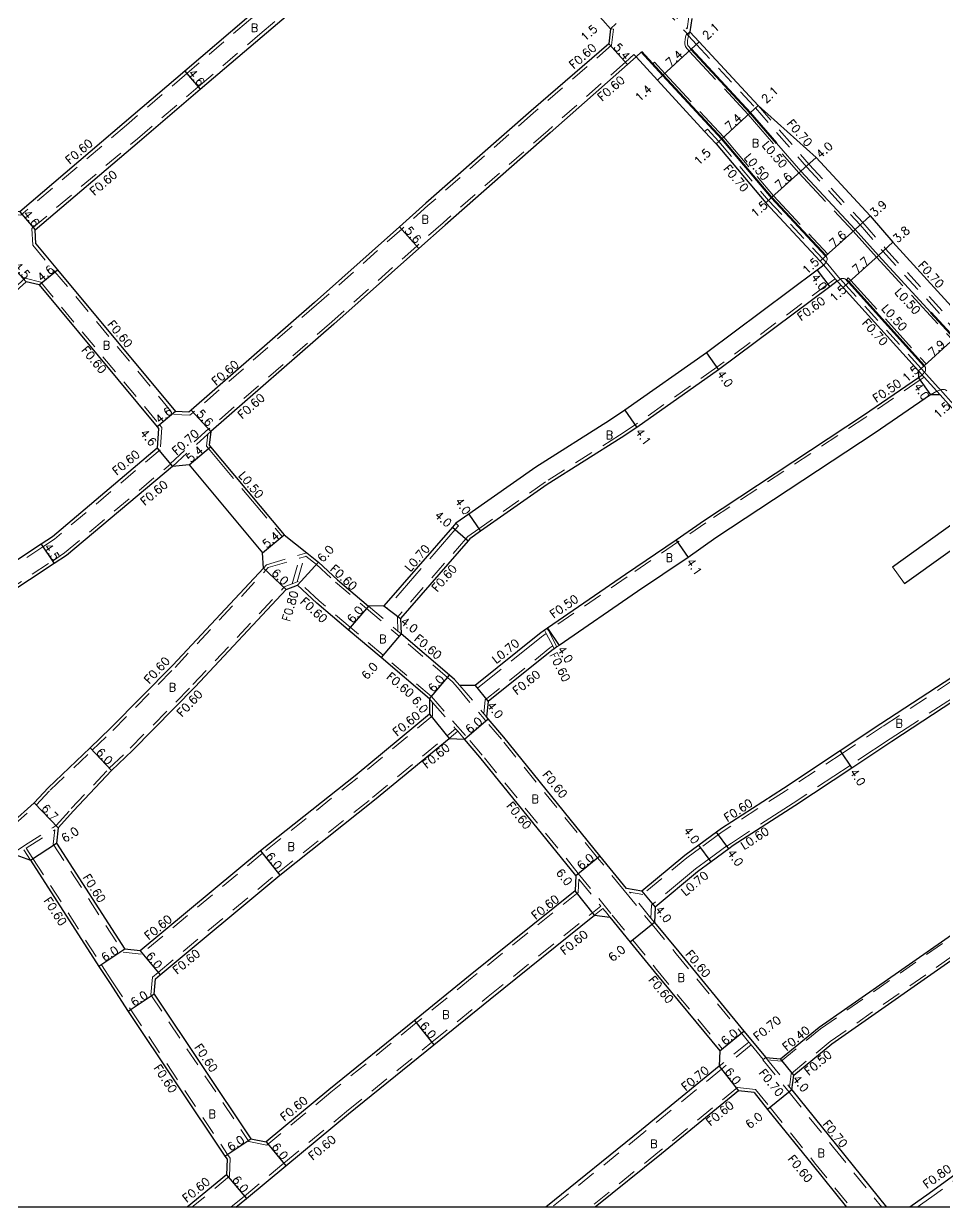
# Model space of a CAD drawing. Header units: metres. Extents: x -3200 to -2400, y -111000 to -110400.
# Drawn here: x -2884 to -2706.2, y -111000 to -110771.5 of the extents above; entities that cross this region are included whole.
import ezdxf

# ---------------------------------------------------------------- set-up
doc = ezdxf.new("R2010")
doc.units = ezdxf.units.M
doc.header["$LTSCALE"] = 2.5
doc.linetypes.add('2232000', pattern=[2.5, 1.5, -1])
doc.linetypes.add('2233000', pattern=[4, 3, -1])
for name, color, linetype, lineweight in [('2101000', 177, 'Continuous', 30), ('2102000', 191, 'Continuous', 30), ('2102001', 191, 'Continuous', 9), ('2213000', 6, 'Continuous', 9), ('2227000', 3, 'Continuous', 50), ('2232000', 4, '2232000', 9), ('2233000', 62, '2233000', 9), ('9201100', 215, 'Continuous', 30), ('9203500', 155, 'Continuous', 30)]:
    doc.layers.add(name, color=color, linetype=linetype, lineweight=lineweight)
for name, color, linetype in [('9201500', 222, 'Continuous'), ('9202100', 82, 'Continuous'), ('999', 7, 'Continuous')]:
    doc.layers.add(name, color=color, linetype=linetype)
doc.styles.add('Dm_Anotation', font='txt.shx', dxfattribs={"bigfont": 'pscdm.shx'})

msp = doc.modelspace()

# ---------------------------------------------------------------- linework, layer by layer
at = {"layer": '2101000'}
for points in [[(-2803.85, -110735.92), (-2803.98, -110738.92), (-2815.78, -110749.12), (-2829.88, -110761.09), (-2840.97, -110770.5), (-2852.85, -110780.66), (-2864.53, -110790.64), (-2884.73, -110807.84), (-2886.92, -110807.59)], [(-2881.6, -110814.03), (-2881.74, -110811.33), (-2861.62, -110794.2), (-2849.87, -110784.15), (-2837.95, -110773.98), (-2826.9, -110764.59), (-2812.78, -110752.61), (-2801.06, -110742.47), (-2799.93, -110741.49), (-2798.43, -110741.62)], [(-2770.67, -110772.5), (-2772.15, -110770.85), (-2797.32, -110742.86), (-2798.43, -110741.62)], [(-2755, -110770.52), (-2755.36, -110773.09)], [(-2770.67, -110772.5), (-2771.03, -110775.37), (-2786.01, -110788.35), (-2806.31, -110806.17), (-2811.39, -110810.71), (-2827.8, -110825.34), (-2851.61, -110846.09), (-2852.07, -110846.49)], [(-2755.36, -110773.09), (-2753.58, -110775.03), (-2742.18, -110787.29), (-2730.97, -110797.32), (-2720.57, -110808.63), (-2716.16, -110813.68), (-2701.54, -110829.72), (-2700.56, -110830.79), (-2695.7, -110836.15), (-2682.8, -110850.5), (-2682.77, -110850.53)], [(-2765.74, -110777.91), (-2767.42, -110779.39), (-2782.32, -110792.56), (-2802.61, -110810.37), (-2807.67, -110814.89), (-2824.08, -110829.52), (-2847.81, -110850.21)], [(-2765.74, -110777.91), (-2761.61, -110782.4), (-2752.5, -110792.33), (-2750.29, -110794.73), (-2740.69, -110806.1), (-2730.21, -110817.35), (-2729.48, -110818.13)], [(-2881.6, -110814.03), (-2877.46, -110819), (-2854.67, -110846.37)], [(-2729.48, -110818.13), (-2730.75, -110819.07), (-2752.14, -110835.06), (-2767.93, -110846.09), (-2770.85, -110848.14), (-2785.11, -110857.13), (-2798.05, -110866.21), (-2800.51, -110867.94), (-2801.17, -110868.69), (-2814.41, -110883.9), (-2817.41, -110883.92)], [(-2880.99, -110821.95), (-2883.51, -110821.32), (-2900.05, -110836.18), (-2903.78, -110839.55), (-2908.64, -110843.88), (-2922.43, -110853.38), (-2928.23, -110856.96), (-2933.08, -110858.97), (-2936.01, -110860.26), (-2944.37, -110862.46), (-2945.52, -110862.76)], [(-2880.99, -110821.95), (-2858.2, -110849.31), (-2857.91, -110849.66)], [(-2726.9, -110821.19), (-2728.36, -110822.28), (-2749.8, -110838.31), (-2765.58, -110849.45), (-2768.64, -110851.47), (-2782.9, -110860.46), (-2795.75, -110869.49), (-2797.81, -110870.93), (-2798.15, -110871.32), (-2811.21, -110886.31), (-2811.09, -110889.31)], [(-2711.22, -110838.55), (-2725.77, -110822.44), (-2726.9, -110821.19)], [(-2711.22, -110838.55), (-2711.2, -110839.85)], [(-2711.2, -110839.85), (-2721.85, -110847.15), (-2752.56, -110867.44), (-2758.03, -110871.19), (-2767.75, -110877.85), (-2782.87, -110888.22), (-2782.89, -110888.23), (-2783.39, -110888.58), (-2784.41, -110889.28), (-2796.78, -110899.24)], [(-2707.03, -110843.15), (-2708.93, -110843.15), (-2719.61, -110850.47), (-2750.33, -110870.76), (-2755.71, -110874.57), (-2765.49, -110881.15), (-2780.6, -110891.52), (-2781.06, -110891.83), (-2781.56, -110892.17), (-2782.02, -110892.49), (-2794.27, -110902.36), (-2794.61, -110905.34)], [(-2692.42, -110859.24), (-2705.4, -110844.96), (-2707.03, -110843.15)], [(-2852.07, -110846.49), (-2854.67, -110846.37)], [(-2857.91, -110849.66), (-2858.16, -110853.45)], [(-2847.81, -110850.21), (-2848.17, -110852.89)], [(-2858.16, -110853.45), (-2878.39, -110870.54), (-2880.57, -110871.98), (-2894.88, -110881.42), (-2925.63, -110902.09), (-2934.85, -110908.32), (-2937.99, -110910.44), (-2938.95, -110911.09), (-2940.2, -110910.92)], [(-2848.17, -110852.89), (-2847.88, -110853.22), (-2833.7, -110870.16), (-2829.33, -110873.65), (-2827.05, -110875.47), (-2823.37, -110878.84), (-2817.41, -110883.92)], [(-2852.02, -110856.69), (-2855.21, -110856.98), (-2875.69, -110874.15), (-2878.09, -110875.74), (-2892.41, -110885.18), (-2922.99, -110905.73), (-2932.33, -110912.05), (-2933.99, -110918.54)], [(-2852.02, -110856.69), (-2837.84, -110873.63)], [(-2929.18, -110938.2), (-2926.5, -110939.54), (-2897.49, -110929.91), (-2887.53, -110926.32), (-2886.4, -110925.91), (-2881.96, -110921.91), (-2879.26, -110919.04), (-2871.15, -110911.31), (-2867.17, -110907.51), (-2855.17, -110895.36), (-2837.66, -110876.62), (-2837.84, -110873.63)], [(-2877.32, -110926.74), (-2874.33, -110923.44), (-2867.01, -110915.65), (-2862.96, -110911.79), (-2850.84, -110899.51), (-2833.31, -110880.76), (-2831.1, -110879.9)], [(-2805.65, -110901.83), (-2814.98, -110893.87), (-2821.3, -110888.49), (-2827.34, -110883.34), (-2831.1, -110879.9)], [(-2682.77, -110883.05), (-2690.35, -110888.22), (-2704.76, -110897.7), (-2718.49, -110906.69), (-2726.31, -110911.86), (-2737.3, -110919.14), (-2749.26, -110926.88), (-2750.2, -110927.58), (-2753.6, -110930.08), (-2756.31, -110932.07), (-2764.61, -110938.94), (-2767.57, -110938.44)], [(-2682.77, -110888.02), (-2688.13, -110891.55), (-2702.54, -110901.03), (-2716.34, -110910.07), (-2724.1, -110915.2), (-2735.1, -110922.48), (-2746.98, -110930.17), (-2747.83, -110930.8), (-2751.23, -110933.3), (-2753.85, -110935.23), (-2762.08, -110942.04), (-2762.19, -110945.03)], [(-2799.78, -110899.27), (-2800.77, -110898.1), (-2801.76, -110897.26), (-2811.09, -110889.31)], [(-2796.78, -110899.24), (-2799.78, -110899.27)], [(-2805.65, -110901.83), (-2805.64, -110904.83), (-2819.98, -110916.7), (-2838.27, -110931.21), (-2861.45, -110950.49)], [(-2767.57, -110938.44), (-2772.71, -110932.13), (-2791.27, -110909.26), (-2794.27, -110905.73), (-2794.61, -110905.34)], [(-2858.77, -110958.85), (-2858.53, -110955.86), (-2857.62, -110955.11), (-2834.54, -110935.91), (-2816.21, -110921.36), (-2801.84, -110909.47)], [(-2801.84, -110909.47), (-2798.84, -110909.62)], [(-2777.36, -110935.92), (-2795.89, -110913.09), (-2798.84, -110909.62)], [(-2877.32, -110926.74), (-2877.63, -110929.72), (-2864.43, -110950.18)], [(-2885.5, -110931.96), (-2882.67, -110932.98)], [(-2740.71, -110971.07), (-2737.83, -110971.36), (-2730.39, -110965.22), (-2704.03, -110946.8), (-2687.37, -110935.16), (-2682.77, -110931.94)], [(-2882.67, -110932.98), (-2869.43, -110953.49), (-2867.42, -110956.58), (-2863.77, -110962.18), (-2845.1, -110990.11), (-2844.7, -110990.7)], [(-2777.36, -110935.92), (-2777.5, -110938.92), (-2797.76, -110955.18), (-2808.54, -110963.94), (-2825.06, -110977.34), (-2837.16, -110987.33)], [(-2735.66, -110977.34), (-2735.3, -110974.46), (-2727.97, -110968.41), (-2701.74, -110950.08), (-2685.08, -110938.44), (-2682.77, -110936.82)], [(-2843, -111000), (-2840.97, -110998.32), (-2833.34, -110991.96), (-2821.23, -110981.96), (-2804.76, -110968.6), (-2793.91, -110959.79), (-2773.78, -110943.62), (-2770.8, -110943.97)], [(-2770.8, -110943.97), (-2766.85, -110948.82), (-2762.26, -110954.46), (-2749.56, -110969.79)], [(-2762.19, -110945.03), (-2757.51, -110950.69), (-2744.93, -110965.97), (-2740.71, -110971.07)], [(-2861.45, -110950.49), (-2864.43, -110950.18)], [(-2858.77, -110958.85), (-2840.11, -110986.78), (-2837.16, -110987.33)], [(-2749.56, -110969.79), (-2749.69, -110972.78), (-2764.66, -110985.02), (-2783.15, -111000)], [(-2742.97, -110977.82), (-2745.95, -110977.48), (-2760.84, -110989.65), (-2773.62, -111000)], [(-2742.97, -110977.82), (-2740.34, -110981.1), (-2731.76, -110991.76), (-2725.1, -111000)], [(-2735.66, -110977.34), (-2727.07, -110988.01), (-2717.38, -111000)], [(-2682.77, -110978.17), (-2691.91, -110984.81), (-2709.14, -110997.31), (-2712.86, -111000)], [(-2844.7, -110990.7), (-2844.79, -110993.7)], [(-2844.79, -110993.7), (-2852.41, -111000)]]:
    msp.add_lwpolyline(points, dxfattribs=at)
at = {"layer": '2102000'}
for points in [[(-2716.25, -110876.35), (-2692.42, -110859.24)], [(-2713.91, -110879.59), (-2689.75, -110862.25)]]:
    msp.add_lwpolyline(points, dxfattribs=at)
at = {"layer": '2102001'}
msp.add_lwpolyline([(-2716.25, -110876.35), (-2713.91, -110879.59)], dxfattribs=at)
at = {"layer": '2213000'}
for points in [[(-2770.67, -110772.5), (-2769.56, -110771.5)], [(-2755.36, -110773.09), (-2755.59, -110773.88), (-2755.69, -110774.18), (-2755.79, -110774.68), (-2755.82, -110775.05), (-2755.8, -110775.39), (-2755.72, -110775.69), (-2755.52, -110775.99), (-2755.36, -110776.19), (-2755.13, -110776.45)], [(-2765.74, -110777.91), (-2764.71, -110776.96)], [(-2738.66, -110794.56), (-2733.94, -110800), (-2723.46, -110811.24), (-2718.97, -110816.24), (-2708.81, -110827.28)], [(-2729.1, -110816.34), (-2728.89, -110816.63), (-2728.85, -110816.85), (-2728.87, -110817.09), (-2728.96, -110817.38), (-2729.06, -110817.55), (-2729.14, -110817.67), (-2729.48, -110818.13)], [(-2726.9, -110821.19), (-2726.62, -110820.99), (-2726.3, -110820.81), (-2726.08, -110820.72), (-2725.89, -110820.69), (-2725.75, -110820.69), (-2725.57, -110820.71), (-2725.41, -110820.77), (-2725.14, -110820.94)], [(-2710.11, -110837.54), (-2709.99, -110837.67), (-2709.89, -110837.88), (-2709.86, -110838.03), (-2709.86, -110838.23), (-2709.88, -110838.44), (-2709.95, -110838.65), (-2710.02, -110838.74), (-2710.06, -110838.79), (-2710.41, -110839.18), (-2710.54, -110839.29), (-2711.2, -110839.85)], [(-2705.72, -110842.37), (-2706.01, -110842.2), (-2706.19, -110842.15), (-2706.45, -110842.12), (-2706.76, -110842.15), (-2706.96, -110842.19), (-2707.13, -110842.23), (-2707.67, -110842.46), (-2708.93, -110843.15)]]:
    msp.add_lwpolyline(points, dxfattribs=at)
at = {"layer": '2227000'}
for points in [[(-2755.13, -110776.45), (-2743.73, -110788.71), (-2738.66, -110794.56)], [(-2764.71, -110776.96), (-2760.58, -110781.46), (-2749.18, -110793.72), (-2739.58, -110805.09), (-2729.1, -110816.34)], [(-2725.14, -110820.94), (-2724.66, -110821.42), (-2710.11, -110837.54)], [(-2708.81, -110827.28), (-2704.27, -110832.22), (-2703.2, -110833.4), (-2703.15, -110833.45)]]:
    msp.add_lwpolyline(points, dxfattribs=at)
at = {"layer": '2232000'}
for points in [[(-2803.25, -110735.94), (-2803.39, -110739.2), (-2815.39, -110749.58), (-2829.49, -110761.55), (-2840.58, -110770.96), (-2852.46, -110781.11), (-2864.14, -110791.09), (-2884.54, -110808.46), (-2887.23, -110808.16)], [(-2882.19, -110814.26), (-2882.36, -110811.07), (-2862.01, -110793.74), (-2850.26, -110783.7), (-2838.34, -110773.52), (-2827.29, -110764.14), (-2813.17, -110752.15), (-2801.45, -110742.02), (-2800.32, -110741.04), (-2799.93, -110741.49)], [(-2761.14, -110767.69), (-2760.8, -110768.06), (-2755.96, -110773.33), (-2755.8, -110773.5)], [(-2760.29, -110767.73), (-2755.89, -110772.52)], [(-2755.55, -110770.19), (-2755.89, -110772.52)], [(-2770.08, -110772.57), (-2770.46, -110775.68), (-2785.62, -110788.8), (-2805.91, -110806.62), (-2810.99, -110811.15), (-2827.41, -110825.79), (-2851.22, -110846.55), (-2851.86, -110847.1)], [(-2770.67, -110772.5), (-2770.08, -110772.57)], [(-2755.88, -110773.57), (-2755.8, -110773.5), (-2755.36, -110773.09)], [(-2755.88, -110773.57), (-2755.59, -110773.88), (-2754.1, -110775.5), (-2742.7, -110787.76)], [(-2766.14, -110777.46), (-2767.81, -110778.94), (-2782.72, -110792.11), (-2803.01, -110809.92), (-2808.07, -110814.44), (-2824.47, -110829.07), (-2848.22, -110849.77)], [(-2766.14, -110777.46), (-2765.74, -110777.91)], [(-2742.7, -110787.76), (-2732.83, -110799.14), (-2722.51, -110810.36), (-2718.1, -110815.41), (-2703.46, -110831.48), (-2702.48, -110832.54), (-2697.63, -110837.89), (-2684.69, -110852.28), (-2682.77, -110854.25)], [(-2742.18, -110787.29), (-2732.31, -110798.67), (-2721.98, -110809.89), (-2717.58, -110814.94), (-2702.94, -110831), (-2701.97, -110832.07), (-2697.11, -110837.42), (-2684.18, -110851.8), (-2682.77, -110853.25)], [(-2752.5, -110792.33), (-2751.98, -110791.85)], [(-2751.98, -110791.85), (-2749.76, -110794.27), (-2740.17, -110805.63), (-2729.7, -110816.87), (-2729.06, -110817.55), (-2728.97, -110817.65)], [(-2882.19, -110814.26), (-2877.92, -110819.39), (-2854.96, -110846.96)], [(-2726.3, -110820.81), (-2726.63, -110820.42), (-2728.72, -110817.95), (-2728.97, -110817.65)], [(-2729.48, -110818.13), (-2727.29, -110820.73), (-2726.9, -110821.19)], [(-2880.65, -110821.41), (-2883.68, -110820.66), (-2900.45, -110835.74), (-2904.18, -110839.11), (-2909.01, -110843.41), (-2922.76, -110852.88), (-2928.51, -110856.42), (-2933.31, -110858.42), (-2936.21, -110859.69), (-2944.52, -110861.88), (-2945.67, -110862.18)], [(-2880.65, -110821.41), (-2857.74, -110848.93), (-2857.3, -110849.46)], [(-2727.29, -110820.73), (-2728.72, -110821.8), (-2750.15, -110837.82), (-2765.92, -110848.96), (-2768.97, -110850.97), (-2783.23, -110859.96), (-2796.1, -110868.99), (-2798.22, -110870.49), (-2798.6, -110870.93), (-2811.82, -110886.1), (-2811.71, -110888.78)], [(-2710.7, -110838.08), (-2725.25, -110821.97), (-2726.3, -110820.81)], [(-2711.22, -110838.55), (-2710.54, -110839.29), (-2710.48, -110839.36), (-2710.14, -110839.73), (-2707.67, -110842.46), (-2707.03, -110843.15)], [(-2706.52, -110842.68), (-2706.96, -110842.19), (-2707.34, -110841.78), (-2709.72, -110839.16), (-2710.06, -110838.79), (-2710.7, -110838.08)], [(-2710.91, -110840.26), (-2721.57, -110847.57), (-2752.28, -110867.85), (-2757.75, -110871.6), (-2767.47, -110878.26), (-2782.58, -110888.63), (-2782.66, -110888.68)], [(-2710.48, -110839.36), (-2711.2, -110839.85)], [(-2710.14, -110839.73), (-2710.91, -110840.26)], [(-2691.9, -110858.77), (-2704.88, -110844.49), (-2706.52, -110842.68)], [(-2851.86, -110847.1), (-2854.96, -110846.96)], [(-2857.3, -110849.46), (-2857.58, -110853.74)], [(-2855.68, -110856.46), (-2848.29, -110849.69)], [(-2848.29, -110849.69), (-2848.22, -110849.77), (-2847.81, -110850.21)], [(-2855.21, -110856.98), (-2848.39, -110850.73), (-2847.81, -110850.21)], [(-2857.58, -110853.74), (-2878.03, -110871.02), (-2880.24, -110872.48), (-2894.55, -110881.92), (-2925.29, -110902.58), (-2929.24, -110905.25), (-2930.1, -110905.83), (-2934.51, -110908.82), (-2937.65, -110910.94)], [(-2932.98, -110911.76), (-2931.24, -110910.59), (-2930.38, -110910.01), (-2923.32, -110905.24), (-2892.74, -110884.68), (-2878.42, -110875.24), (-2876.05, -110873.67), (-2855.62, -110856.53)], [(-2855.68, -110856.46), (-2855.62, -110856.53), (-2855.21, -110856.98)], [(-2837.07, -110875.98), (-2829.33, -110873.65)], [(-2836.74, -110876.51), (-2830.69, -110874.69), (-2829.78, -110874.41), (-2829.46, -110874.32)], [(-2832.11, -110879.65), (-2830.69, -110874.69)], [(-2831.17, -110879.28), (-2829.78, -110874.41)], [(-2829.46, -110874.32), (-2827.44, -110875.93), (-2823.77, -110879.29), (-2817.8, -110884.38)], [(-2929.05, -110938.94), (-2926.54, -110940.19), (-2897.3, -110930.47), (-2887.33, -110926.88), (-2886.09, -110926.44), (-2881.54, -110922.34), (-2878.83, -110919.46), (-2870.74, -110911.74), (-2866.75, -110907.94), (-2854.74, -110895.77), (-2836.74, -110876.51)], [(-2837.66, -110876.62), (-2837.07, -110875.98)], [(-2877.71, -110926.28), (-2874.77, -110923.03), (-2867.43, -110915.23), (-2863.38, -110911.36), (-2851.28, -110899.1), (-2833.66, -110880.25), (-2832.11, -110879.65), (-2831.17, -110879.28), (-2830.97, -110879.2)], [(-2805.26, -110901.37), (-2814.59, -110893.42), (-2820.91, -110888.03), (-2826.94, -110882.89), (-2830.97, -110879.2)], [(-2674.14, -110878.35), (-2676.28, -110879.69), (-2682.77, -110883.77), (-2690.02, -110888.72), (-2704.44, -110898.2), (-2718.16, -110907.19), (-2725.98, -110912.36), (-2736.98, -110919.64), (-2748.91, -110927.37), (-2749.85, -110928.06), (-2753.25, -110930.56), (-2755.94, -110932.54), (-2764.44, -110939.58), (-2766.99, -110939.14)], [(-2817.41, -110883.92), (-2811.71, -110888.78), (-2811.09, -110889.31)], [(-2817.8, -110884.38), (-2811.48, -110889.76)], [(-2783.39, -110888.58), (-2783.07, -110889.21), (-2781.83, -110891.63), (-2781.56, -110892.17)], [(-2782.89, -110888.23), (-2782.66, -110888.68), (-2781.06, -110891.83)], [(-2800.23, -110899.66), (-2801.2, -110898.53), (-2802.15, -110897.72), (-2811.48, -110889.76)], [(-2781.83, -110891.63), (-2782.37, -110892.01), (-2794.84, -110902.04), (-2795.14, -110904.71)], [(-2800.23, -110899.66), (-2795.07, -110905.73)], [(-2799.78, -110899.27), (-2795.14, -110904.71), (-2794.61, -110905.34)], [(-2805.05, -110902.52), (-2805.04, -110905.11), (-2819.61, -110917.16), (-2837.89, -110931.67), (-2861.26, -110951.11)], [(-2805.65, -110901.83), (-2805.05, -110902.52), (-2800.57, -110907.64), (-2800.18, -110908.1), (-2798.84, -110909.62)], [(-2805.26, -110901.37), (-2798.38, -110909.24)], [(-2768.03, -110938.82), (-2773.18, -110932.51), (-2791.74, -110909.64), (-2794.73, -110906.12), (-2795.07, -110905.73)], [(-2859.39, -110959.01), (-2859.1, -110955.56), (-2858, -110954.64), (-2834.92, -110935.44), (-2816.59, -110920.89), (-2802.22, -110909.01)], [(-2802.22, -110909.01), (-2800.57, -110907.64)], [(-2801.84, -110909.47), (-2800.18, -110908.1)], [(-2776.9, -110935.54), (-2795.43, -110912.71), (-2798.38, -110909.24)], [(-2885.76, -110931.42), (-2884.28, -110930.48), (-2883.78, -110930.15), (-2878.29, -110926.65), (-2877.71, -110926.28)], [(-2883.46, -110930.66), (-2877.97, -110927.15)], [(-2877.97, -110927.15), (-2878.25, -110929.87), (-2864.78, -110950.75)], [(-2883.96, -110930.98), (-2882.67, -110932.98)], [(-2883.46, -110930.66), (-2882.17, -110932.65)], [(-2882.17, -110932.65), (-2868.93, -110953.17), (-2866.92, -110956.25), (-2863.27, -110961.85), (-2844.6, -110989.78), (-2844.1, -110990.53)], [(-2740.36, -110971.5), (-2737.7, -110971.78), (-2730.15, -110965.54), (-2703.8, -110947.13), (-2687.14, -110935.49), (-2682.77, -110932.43)], [(-2776.79, -110936.62), (-2776.91, -110939.21), (-2797.38, -110955.65), (-2808.17, -110964.4), (-2824.68, -110977.8), (-2836.99, -110987.97)], [(-2776.9, -110935.54), (-2770.34, -110943.59)], [(-2776.79, -110936.62), (-2772.53, -110941.85)], [(-2736.1, -110976.8), (-2735.77, -110974.2), (-2728.27, -110968.01), (-2702.02, -110949.67), (-2685.37, -110938.03), (-2682.77, -110936.21)], [(-2768.03, -110938.82), (-2762.66, -110945.42)], [(-2762.19, -110945.03), (-2762.86, -110944.21), (-2766.99, -110939.14)], [(-2843.94, -111000), (-2841.35, -110997.86), (-2833.72, -110991.49), (-2821.61, -110981.5), (-2805.14, -110968.13), (-2794.29, -110959.33), (-2774.15, -110943.15)], [(-2774.15, -110943.15), (-2772.53, -110941.85)], [(-2773.78, -110943.62), (-2772.15, -110942.31)], [(-2772.15, -110942.31), (-2771.34, -110943.3), (-2770.8, -110943.97)], [(-2770.34, -110943.59), (-2766.38, -110948.44), (-2761.79, -110954.07), (-2749.1, -110969.4)], [(-2762.66, -110945.42), (-2757.98, -110951.07), (-2745.4, -110966.35), (-2743.95, -110968.09), (-2743.51, -110968.63), (-2741.18, -110971.44)], [(-2861.26, -110951.11), (-2864.78, -110950.75)], [(-2859.39, -110959.01), (-2840.47, -110987.32), (-2836.99, -110987.97)], [(-2743.95, -110968.09), (-2749.69, -110972.78)], [(-2743.51, -110968.63), (-2749.26, -110973.33)], [(-2749.56, -110969.79), (-2749.1, -110969.4)], [(-2741.26, -110971.51), (-2741.18, -110971.44), (-2740.71, -110971.07)], [(-2740.71, -110971.07), (-2740.36, -110971.5), (-2736.1, -110976.8), (-2735.66, -110977.34)], [(-2749.26, -110973.33), (-2764.22, -110985.56), (-2782.03, -111000)], [(-2741.26, -110971.51), (-2736.21, -110977.77)], [(-2742.66, -110977.25), (-2746.14, -110976.85), (-2761.22, -110989.18), (-2774.57, -111000)], [(-2742.66, -110977.25), (-2739.87, -110980.72), (-2731.29, -110991.38), (-2724.33, -111000)], [(-2736.21, -110977.77), (-2727.62, -110988.45), (-2718.28, -111000)], [(-2682.77, -110979.16), (-2691.44, -110985.45), (-2708.67, -110997.96), (-2711.49, -111000)], [(-2844.1, -110990.53), (-2844.2, -110993.99)], [(-2844.2, -110993.99), (-2851.47, -111000)]]:
    msp.add_lwpolyline(points, dxfattribs=at)
at = {"layer": '2233000'}
for points in [[(-2755.96, -110773.33), (-2756.17, -110774.06), (-2756.28, -110774.6), (-2756.33, -110775.04), (-2756.3, -110775.47), (-2756.18, -110775.9), (-2755.93, -110776.28), (-2755.75, -110776.52), (-2755.5, -110776.79), (-2744.1, -110789.05), (-2734.31, -110800.33), (-2723.83, -110811.58), (-2719.34, -110816.57), (-2704.64, -110832.55), (-2703.57, -110833.73), (-2698.81, -110838.97), (-2685.75, -110853.2), (-2682.77, -110856.24)], [(-2762.21, -110778.95), (-2760.21, -110781.12), (-2748.81, -110793.39), (-2739.2, -110804.76), (-2728.73, -110816)], [(-2724.82, -110820.55), (-2724.3, -110821.08), (-2709.74, -110837.2), (-2710.11, -110837.54)], [(-2848.39, -110850.73), (-2848.69, -110853.04)], [(-2848.69, -110853.04), (-2848.27, -110853.54), (-2834.08, -110870.48), (-2833.7, -110870.16)], [(-2800.51, -110867.94), (-2800.04, -110868.47)], [(-2800.04, -110868.47), (-2800.64, -110869.15), (-2813.88, -110884.36)], [(-2814.41, -110883.9), (-2813.88, -110884.36)], [(-2783.07, -110889.21), (-2783.99, -110889.84), (-2796.34, -110899.78)], [(-2688.13, -110891.55), (-2688.41, -110891.13), (-2688.46, -110891.05), (-2702.87, -110900.52), (-2716.67, -110909.56), (-2724.43, -110914.7), (-2735.43, -110921.98), (-2747.32, -110929.68), (-2748.19, -110930.31)], [(-2796.78, -110899.24), (-2796.34, -110899.78)], [(-2748.25, -110930.23), (-2751.65, -110932.74), (-2754.28, -110934.67), (-2762.76, -110941.7), (-2762.86, -110944.21)], [(-2748.25, -110930.23), (-2748.19, -110930.31), (-2747.83, -110930.8)]]:
    msp.add_lwpolyline(points, dxfattribs=at)
at = {"layer": '2233000', "flags": 128}
for points in [[(-2762.21, -110778.95), (-2762.57, -110779.29)], [(-2729.1, -110816.34), (-2728.73, -110816)], [(-2725.14, -110820.94), (-2724.82, -110820.55)]]:
    msp.add_lwpolyline(points, dxfattribs=at)
at = {"layer": '9201100'}
for points in [[(-2771.03, -110775.37), (-2767.42, -110779.39)], [(-2755.13, -110776.45), (-2760.58, -110781.46)], [(-2753.58, -110775.03), (-2755.13, -110776.45)], [(-2852.85, -110780.66), (-2849.87, -110784.15)], [(-2760.58, -110781.46), (-2761.61, -110782.4)], [(-2743.73, -110788.71), (-2742.18, -110787.29)], [(-2749.18, -110793.72), (-2743.73, -110788.71)], [(-2750.29, -110794.73), (-2749.18, -110793.72)], [(-2730.97, -110797.32), (-2733.94, -110800)], [(-2733.94, -110800), (-2739.58, -110805.09)], [(-2739.58, -110805.09), (-2740.69, -110806.1)], [(-2884.73, -110807.84), (-2881.74, -110811.33)], [(-2723.46, -110811.24), (-2720.57, -110808.63)], [(-2811.39, -110810.71), (-2807.67, -110814.89)], [(-2729.1, -110816.34), (-2723.46, -110811.24)], [(-2716.16, -110813.68), (-2718.97, -110816.24)], [(-2886.53, -110817.98), (-2883.51, -110821.32)], [(-2730.21, -110817.35), (-2729.1, -110816.34)], [(-2718.97, -110816.24), (-2724.66, -110821.42)], [(-2880.99, -110821.95), (-2877.46, -110819)], [(-2730.75, -110819.07), (-2728.36, -110822.28)], [(-2724.66, -110821.42), (-2725.77, -110822.44)], [(-2710.11, -110837.54), (-2704.27, -110832.22)], [(-2752.14, -110835.06), (-2749.8, -110838.31)], [(-2711.22, -110838.55), (-2710.11, -110837.54)], [(-2711.2, -110839.85), (-2708.93, -110843.15)], [(-2854.67, -110846.37), (-2858.2, -110849.31)], [(-2851.61, -110846.09), (-2847.81, -110850.21)], [(-2767.93, -110846.09), (-2765.58, -110849.45)], [(-2858.16, -110853.45), (-2855.21, -110856.98)], [(-2852.02, -110856.69), (-2847.88, -110853.22)], [(-2798.05, -110866.21), (-2795.75, -110869.49)], [(-2837.84, -110873.63), (-2833.7, -110870.16)], [(-2801.17, -110868.69), (-2798.15, -110871.32)], [(-2880.57, -110871.98), (-2878.09, -110875.74)], [(-2758.03, -110871.19), (-2755.71, -110874.57)], [(-2837.66, -110876.62), (-2833.31, -110880.76)], [(-2831.1, -110879.9), (-2827.05, -110875.47)], [(-2817.41, -110883.92), (-2821.3, -110888.49)], [(-2814.41, -110883.9), (-2811.21, -110886.31)], [(-2782.87, -110888.22), (-2780.6, -110891.52)], [(-2811.09, -110889.31), (-2814.98, -110893.87)], [(-2805.65, -110901.83), (-2801.76, -110897.26)], [(-2796.78, -110899.24), (-2794.27, -110902.36)], [(-2805.64, -110904.83), (-2801.84, -110909.47)], [(-2798.84, -110909.62), (-2794.27, -110905.73)], [(-2871.15, -110911.31), (-2867.01, -110915.65)], [(-2726.31, -110911.86), (-2724.1, -110915.2)], [(-2877.32, -110926.74), (-2881.96, -110921.91)], [(-2747.83, -110930.8), (-2750.2, -110927.58)], [(-2882.67, -110932.98), (-2877.63, -110929.72)], [(-2838.27, -110931.21), (-2834.54, -110935.91)], [(-2777.36, -110935.92), (-2772.71, -110932.13)], [(-2751.23, -110933.3), (-2753.6, -110930.08)], [(-2773.78, -110943.62), (-2777.5, -110938.92)], [(-2764.61, -110938.94), (-2762.08, -110942.04)], [(-2762.19, -110945.03), (-2766.85, -110948.82)], [(-2864.43, -110950.18), (-2869.43, -110953.49)], [(-2861.45, -110950.49), (-2857.62, -110955.11)], [(-2858.77, -110958.85), (-2863.77, -110962.18)], [(-2808.54, -110963.94), (-2804.76, -110968.6)], [(-2749.56, -110969.79), (-2744.93, -110965.97)], [(-2749.69, -110972.78), (-2745.95, -110977.48)], [(-2735.3, -110974.46), (-2737.83, -110971.36)], [(-2735.66, -110977.34), (-2740.34, -110981.1)], [(-2845.1, -110990.11), (-2840.11, -110986.78)], [(-2837.16, -110987.33), (-2833.34, -110991.96)], [(-2844.79, -110993.7), (-2840.97, -110998.32)]]:
    msp.add_lwpolyline(points, dxfattribs=at)
at = {"layer": '999'}
msp.add_lwpolyline([(-3200, -110400), (-2400, -110400), (-2400, -111000), (-3200, -111000)], close=True, dxfattribs=at)

# ---------------------------------------------------------------- texts
at = {"layer": '9201500', "style": 'Dm_Anotation'}
for s, rotation, p in [('1.5', 42.0896, (-2775.58, -110775.03)), ('2.1', 42.5744, (-2752.05, -110774.7)), ('5.4', 312.0202, (-2770.22, -110776.12)), ('7.4', 42.5744, (-2759.1, -110779.96)), ('4.6', 310.5135, (-2852.32, -110781.12)), ('1.4', 42.5744, (-2765.05, -110786.65)), ('2.1', 42.5409, (-2740.65, -110786.97)), ('7.4', 42.5409, (-2747.7, -110792.22)), ('4.0', 42.1013, (-2730.14, -110797.64)), ('1.5', 42.5409, (-2753.69, -110798.94)), ('7.6', 42.1013, (-2738.01, -110803.54)), ('1.5', 42.1013, (-2742.71, -110809.03)), ('3.9', 42.1228, (-2719.7, -110808.92)), ('4.6', 310.5459, (-2884.2, -110808.3)), ('5.6', 311.7292, (-2810.52, -110811.54)), ('3.8', 42.3484, (-2715.26, -110813.93)), ('7.6', 42.1228, (-2727.53, -110814.79)), ('4.5', 312.058, (-2886.02, -110818.39)), ('1.5', 42.1228, (-2732.77, -110820)), ('7.7', 42.3484, (-2723.07, -110819.84)), ('4.6', 39.7841, (-2880.52, -110821.42)), ('4.0', 306.7967, (-2732.05, -110820.47)), ('1.5', 42.3484, (-2727.5, -110825.34)), ('7.9', 42.347, (-2708.44, -110835.88)), ('1.5', 42.347, (-2713.48, -110840.8)), ('4.0', 305.7756, (-2750.21, -110839.1)), ('4.0', 304.4691, (-2712.25, -110841.52)), ('1.5', 42.2444, (-2707.43, -110847.82)), ('4.6', 39.7867, (-2857.73, -110848.79)), ('5.6', 312.6822, (-2850.72, -110846.91)), ('4.6', 309.9312, (-2861.6, -110850.59)), ('4.1', 304.9323, (-2765.98, -110850.28)), ('5.4', 39.9474, (-2851.74, -110856.33)), ('4.0', 305.0685, (-2800.79, -110863.67)), ('4.0', 318.9325, (-2804.78, -110866.6)), ('5.4', 39.946, (-2837.06, -110872.85)), ('4.5', 303.4041, (-2880.13, -110872.47)), ('6.0', 47.5051, (-2826.24, -110875.62)), ('6.0', 316.4858, (-2836.24, -110877.69)), ('4.1', 304.4246, (-2756.12, -110875.39)), ('6.0', 49.558, (-2820.47, -110887.36)), ('4.0', 322.9953, (-2811.37, -110887.19)), ('4.0', 304.4587, (-2781.04, -110892.3)), ('6.0', 49.558, (-2817.68, -110898.27)), ('6.0', 49.5569, (-2804.82, -110900.7)), ('6.0', 309.2867, (-2809.15, -110902.13)), ('4.0', 308.8187, (-2794.64, -110903.17)), ('6.0', 40.4151, (-2797.84, -110908.64)), ('6.0', 313.6444, (-2870.11, -110912.25)), ('4.0', 303.4969, (-2724.55, -110915.97)), ('6.7', 313.8957, (-2880.68, -110923.1)), ('6.0', 32.8361, (-2876.02, -110929.64)), ('4.0', 306.3438, (-2756.68, -110927.25)), ('6.0', 308.442, (-2837.32, -110932.24)), ('6.0', 39.1761, (-2776.34, -110934.96)), ('4.0', 306.3453, (-2748.24, -110931.59)), ('6.0', 308.3157, (-2781.29, -110935.41)), ('4.0', 309.3081, (-2762.16, -110942.6)), ('6.0', 33.5358, (-2868.32, -110952.64)), ('6.0', 39.1736, (-2770.29, -110952.67)), ('6.0', 309.6521, (-2860.48, -110951.5)), ('6.0', 33.6535, (-2862.66, -110961.32)), ('6.0', 309.0546, (-2807.58, -110964.96)), ('6.0', 39.5062, (-2748.55, -110968.82)), ('6.0', 308.5446, (-2748.74, -110973.82)), ('4.0', 309.2451, (-2735.66, -110975.27)), ('6.0', 38.823, (-2743.81, -110984.92)), ('6.0', 33.7492, (-2843.99, -110989.25)), ('6.0', 309.5491, (-2836.19, -110988.35)), ('6.0', 309.582, (-2843.82, -110994.72))]:
    msp.add_text(s, height=1.6, rotation=rotation, dxfattribs=at).set_placement(p)
at = {"layer": '9202100', "style": 'Dm_Anotation'}
for p in [(-2840.14, -110773.11), (-2743.39, -110795.37), (-2807.19, -110810.1), (-2868.7, -110834.38), (-2771.62, -110851.7), (-2760.04, -110875.41), (-2815.37, -110891.08), (-2855.98, -110900.41), (-2715.65, -110907.36), (-2785.94, -110921.99), (-2833.03, -110931.16), (-2757.74, -110956.47), (-2803.2, -110963.6), (-2848.3, -110982.81), (-2763.01, -110988.54), (-2730.75, -110990.33)]:
    msp.add_text('B', height=1.6, dxfattribs=at).set_placement(p)
at = {"layer": '9203500', "style": 'Dm_Anotation'}
for s, rotation, p in [('F0.60', 40.8854, (-2777.8, -110780.34)), ('F0.60', 40.8854, (-2772.32, -110786.58)), ('F0.70', 310.9631, (-2736.73, -110790.85)), ('F0.60', 40.415, (-2875.06, -110798.75)), ('L0.50', 310.9499, (-2741.53, -110795.04)), ('L0.50', 310.1751, (-2744.99, -110797.38)), ('F0.70', 310.1751, (-2749, -110799.55)), ('F0.60', 40.415, (-2870.33, -110804.8)), ('F0.70', 312.3501, (-2711.4, -110818.24)), ('L0.50', 312.614, (-2715.92, -110823.42)), ('F0.60', 36.7882, (-2733.87, -110828.95)), ('L0.50', 312.0862, (-2718.46, -110826.57)), ('F0.60', 309.7845, (-2867.89, -110829.59)), ('F0.70', 312.0862, (-2722.21, -110829.38)), ('F0.60', 309.7845, (-2872.93, -110834.58)), ('F0.60', 41.0725, (-2846.8, -110841.48)), ('F0.50', 34.4467, (-2719.34, -110844.72)), ('F0.60', 41.0725, (-2841.8, -110847.92)), ('F0.70', 42.4527, (-2854.41, -110854.91)), ('F0.60', 39.9905, (-2866.02, -110858.77)), ('L0.50', 309.9473, (-2842.58, -110858.75)), ('F0.60', 39.9905, (-2860.59, -110864.62)), ('L0.70', 48.9605, (-2809.34, -110877.43)), ('F0.60', 317.5092, (-2824.96, -110876.96)), ('F0.60', 48.932, (-2804.15, -110881.34)), ('F0.80', 74.0028, (-2832.57, -110887.06)), ('F0.50', 34.4585, (-2781.68, -110886.36)), ('F0.60', 317.5092, (-2830.7, -110883.25)), ('F0.60', 319.5583, (-2808.72, -110890.45)), ('L0.70', 38.8461, (-2792.76, -110895.12)), ('F0.60', 296.9903, (-2782.51, -110893.36)), ('F0.60', 46.7799, (-2859.72, -110899.05)), ('F0.60', 319.5583, (-2814.09, -110897.77)), ('F0.60', 38.8461, (-2788.76, -110901.18)), ('F0.60', 46.7799, (-2853.41, -110905.46)), ('F0.60', 39.6, (-2811.9, -110909.18)), ('F0.60', 39.6, (-2806.17, -110915.37)), ('F0.60', 309.0656, (-2783.92, -110916.51)), ('F0.60', 309.0656, (-2790.87, -110922.51)), ('F0.60', 32.9255, (-2748.12, -110925.65)), ('L0.60', 32.9244, (-2744.9, -110931.04)), ('F0.60', 302.8372, (-2872.65, -110936.31)), ('L0.70', 39.6138, (-2756.21, -110939.99)), ('F0.60', 302.8372, (-2880.18, -110940.77)), ('F0.60', 38.7697, (-2785.12, -110944.56)), ('F0.60', 39.7505, (-2859.8, -110948.5)), ('F0.60', 38.7697, (-2779.57, -110951.37)), ('F0.60', 39.7493, (-2854.36, -110955.11)), ('F0.60', 309.6263, (-2756.31, -110951.17)), ('F0.60', 309.6263, (-2763.43, -110956.16)), ('F0.70', 39.2679, (-2742.24, -110967.95)), ('F0.40', 39.5358, (-2736.67, -110969.92)), ('F0.60', 303.7539, (-2851.09, -110969.08)), ('F0.50', 39.5384, (-2732.43, -110974.63)), ('F0.60', 303.7539, (-2858.94, -110973.09)), ('F0.70', 39.2679, (-2756.16, -110977.64)), ('F0.70', 308.8546, (-2742.14, -110974.09)), ('F0.60', 39.5501, (-2833.6, -110983.46)), ('F0.60', 39.268, (-2751.38, -110984.38)), ('F0.70', 308.8234, (-2729.82, -110983.96)), ('F0.60', 39.7168, (-2828.16, -110991.02)), ('F0.60', 308.8231, (-2736.55, -110990.69)), ('F0.80', 35.9855, (-2709.59, -110996.44)), ('F0.60', 39.5823, (-2852.47, -110999.15))]:
    msp.add_text(s, height=1.6, rotation=rotation, dxfattribs=at).set_placement(p)

doc.saveas('drawing.dxf')
